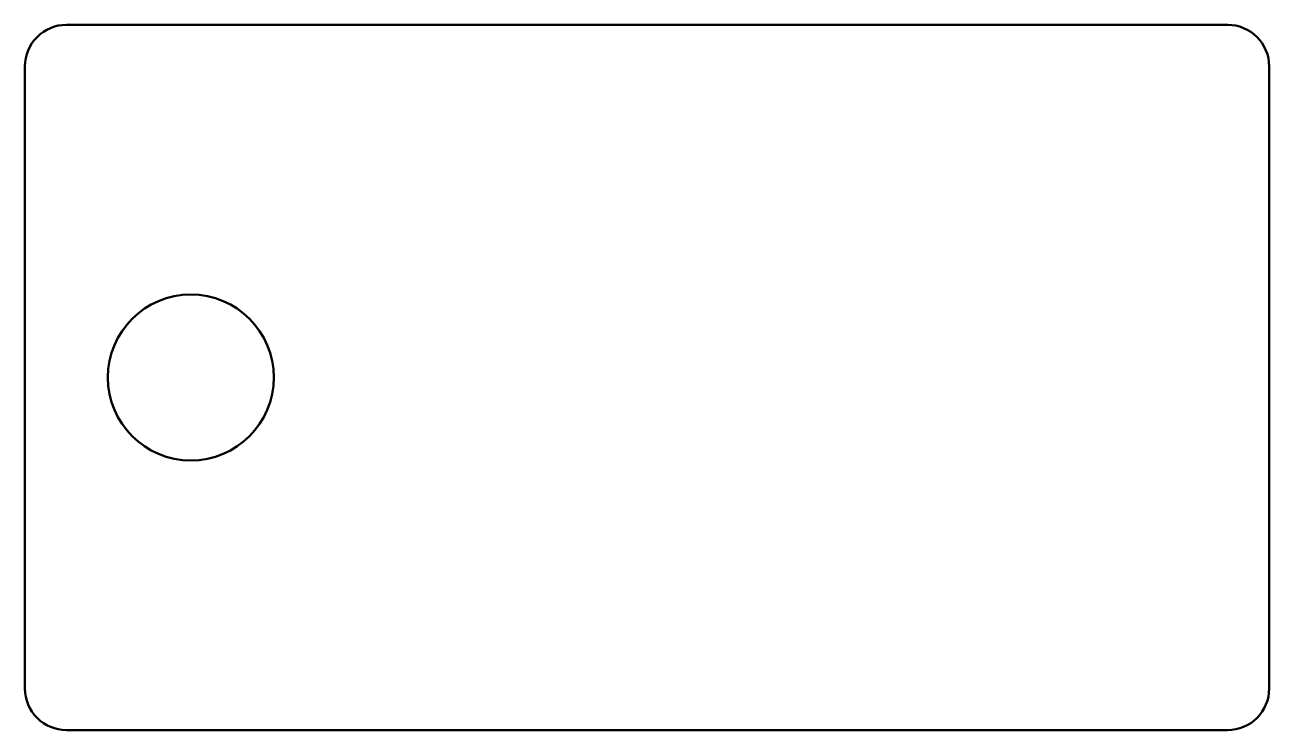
# Model space of a CAD drawing. Header units: millimetres. Extents: x 1 to 151, y 1 to 86.
import ezdxf

# ---------------------------------------------------------------- set-up
doc = ezdxf.new("R2010")
doc.units = ezdxf.units.MM
doc.layers.add('IV_INTERIOR_PROFILES', color=7, linetype='Continuous', lineweight=50)
doc.layers.add('IV_OUTER_PROFILE', color=7, linetype='Continuous', lineweight=50)

msp = doc.modelspace()

# ---------------------------------------------------------------- linework, layer by layer
at = {"layer": 'IV_INTERIOR_PROFILES'}
msp.add_circle((21.04, 43.54), 10, dxfattribs=at)
at = {"layer": 'IV_OUTER_PROFILE', "flags": 128}
msp.add_lwpolyline([(1.04, 81.04, -0.414214), (6.04, 86.04), (146.04, 86.04, -0.414214), (151.04, 81.04), (151.04, 6.04, -0.414214), (146.04, 1.04), (6.04, 1.04, -0.414214), (1.04, 6.04)], format="xyb", close=True, dxfattribs=at)

doc.saveas('drawing.dxf')
